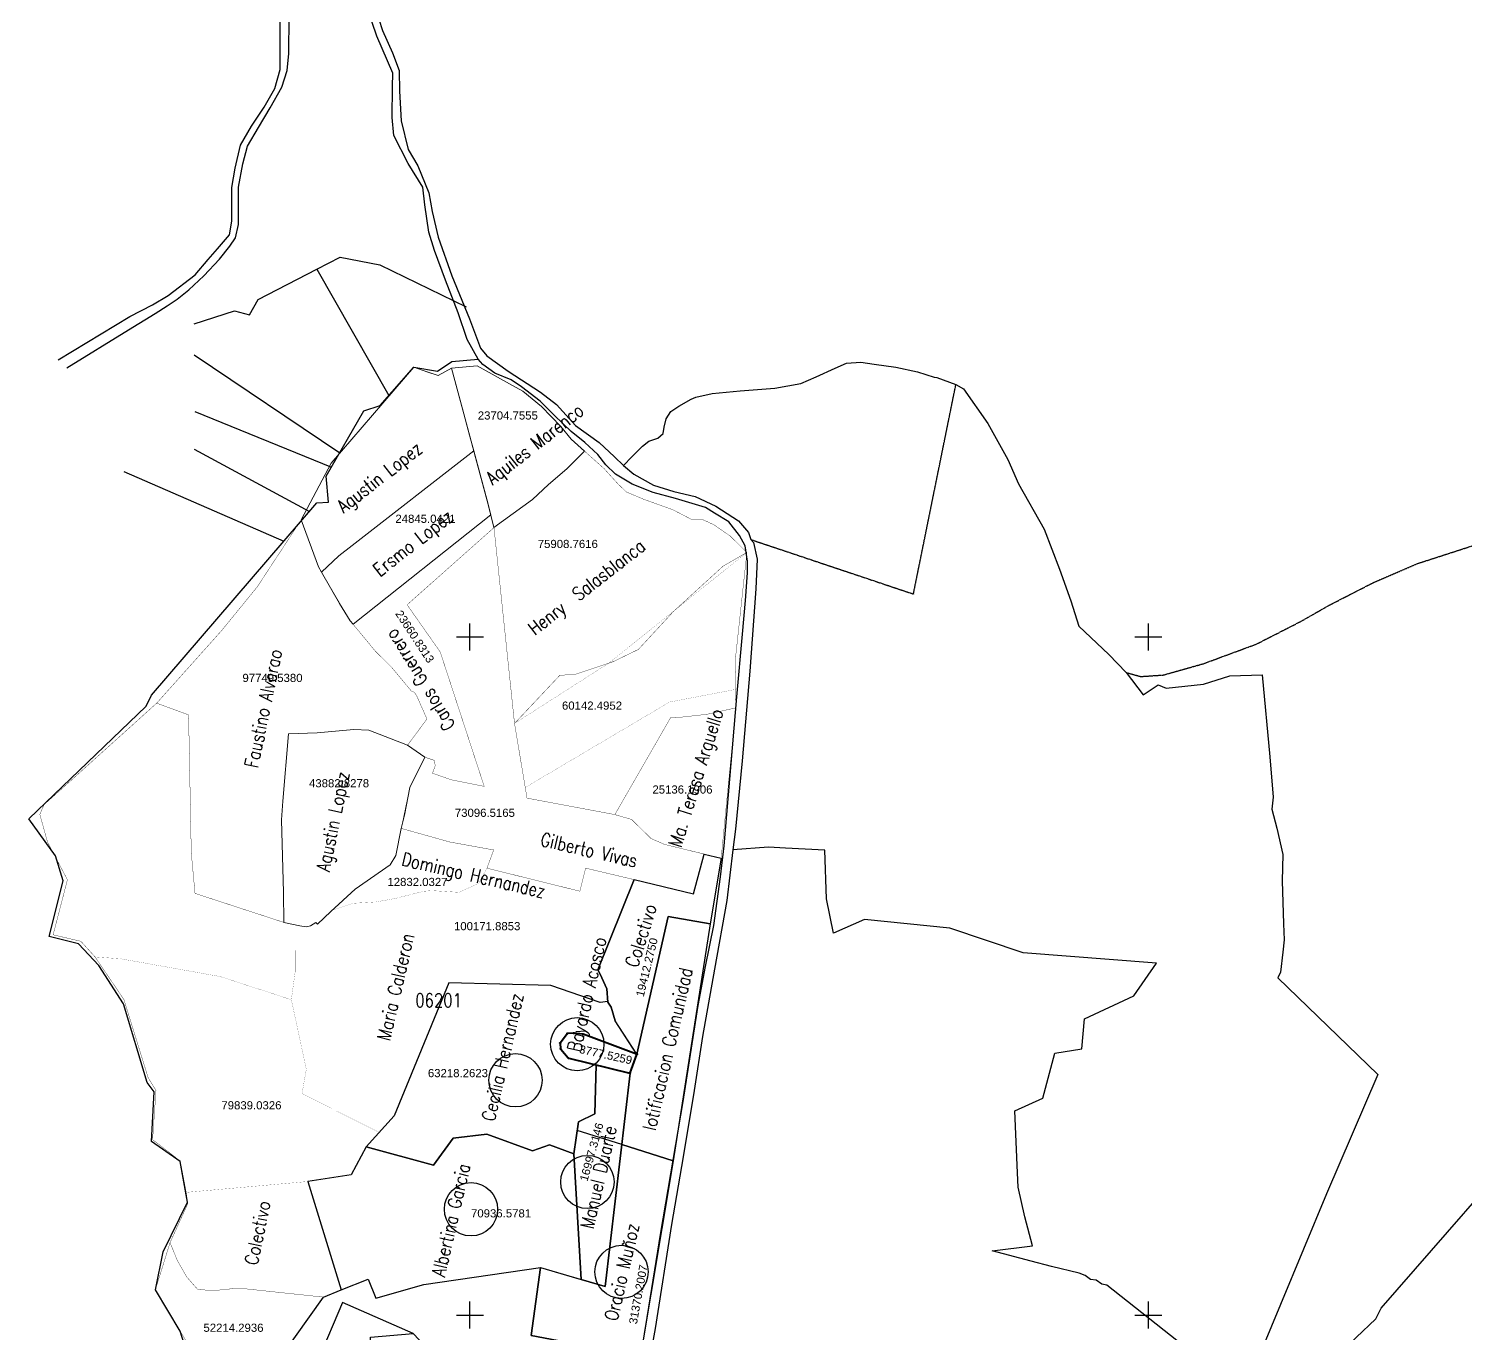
# Model space of a CAD drawing. Header units: metres. Extents: x 615331 to 657292, y 1301217 to 1321009.
# Drawn here: x 629083 to 631201, y 1315869 to 1317793 of the extents above; entities that cross this region are included whole.
import ezdxf
from ezdxf.enums import TextEntityAlignment as Align

# ---------------------------------------------------------------- set-up
doc = ezdxf.new("R2010")
doc.units = ezdxf.units.M
doc.header["$PDMODE"] = 32
doc.header["$PDSIZE"] = 0.5
doc.linetypes.add('HIDDEN', pattern=[0.375, 0.25, -0.125])
for name, color, linetype in [('2', 1, 'Continuous'), ('3', 7, 'Continuous'), ('42', 7, 'Continuous'), ('7', 7, 'Continuous'), ('9', 7, 'Continuous'), ('CAPA JAVIER', 2, 'Continuous'), ('CVL_CUADCON_LIN', 8, 'Continuous')]:
    doc.layers.add(name, color=color, linetype=linetype)
doc.layers.add('muebles', color=7, linetype='Continuous', lineweight=0, true_color=0x404040)
doc.styles.add('ROMANS', font='ROMANS', dxfattribs={"height": 0.2})
doc.styles.get("Standard").update_dxf_attribs({"font": 'arial.ttf'})

# ---------------------------------------------------------------- blocks, each defined once
blk = doc.blocks.new('COORD')
at = {"layer": '42', "color": 2, "linetype": 'Continuous'}
for p, q in [((-2, 0), (2, 0)), ((0, -2), (0, 2))]:
    blk.add_line(p, q, dxfattribs=at)
blk = doc.blocks.new('COORD$')
at = {"layer": '42', "color": 2, "linetype": 'Continuous'}
blk.add_blockref('COORD', (0, 0), dxfattribs=at)

msp = doc.modelspace()

# ---------------------------------------------------------------- linework, layer by layer
at = {"layer": '2', "color": 6, "linetype": 'Continuous'}
for p, q in [((629600.74223, 1317444.22408), (629727.93823, 1317382.41308)), ((629507.76523, 1317438.09408), (629614.12523, 1317251.81008)), ((629327.05123, 1317311.46408), (629541.50723, 1317166.83008)), ((629328.11323, 1317228.09208), (629529.36323, 1317145.68708)), ((629326.78823, 1317172.67408), (629497.08723, 1317080.64608)), ((629223.23723, 1317139.31308), (629459.24223, 1317036.67008))]:
    msp.add_line(p, q, dxfattribs=at)
at = {"layer": '2', "color": 1, "linetype": 'Continuous'}
for points in [[(629673.04523, 1317492.51808), (629666.73723, 1317532.68408), (629664.22423, 1317558.61308), (629642.41323, 1317593.96908), (629621.11623, 1317635.17308), (629618.85723, 1317661.35508), (629619.41323, 1317706.59708), (629619.94323, 1317726.93008), (629596.37323, 1317781.60708), (629582.44223, 1317821.78308)], [(629593.62323, 1317823.29408), (629604.51223, 1317789.98508), (629619.46723, 1317757.17708), (629629.09323, 1317730.73108), (629629.56923, 1317700.23008), (629632.06323, 1317656.50908), (629642.18123, 1317614.30408), (629656.63623, 1317590.13908), (629673.10623, 1317550.72208), (629677.90423, 1317523.01108), (629686.50223, 1317484.87508), (629706.76723, 1317428.16908), (629732.86723, 1317364.59308), (629749.08123, 1317321.36308), (629758.21523, 1317309.91308), (629789.69523, 1317287.50708), (629837.67923, 1317256.43708), (629861.03323, 1317238.36108), (629889.20123, 1317207.31708), (629923.72423, 1317182.11008), (629946.56723, 1317160.98508), (629960.01923, 1317148.25908)], [(629715.85523, 1317373.76508), (629697.61323, 1317421.57208), (629681.14623, 1317465.31108), (629673.04523, 1317492.51808)], [(629745.50823, 1317305.35408), (629729.27823, 1317334.35108), (629715.85823, 1317373.76608)], [(629316.38323, 1315841.04308), (629306.17923, 1315871.97008), (629269.76923, 1315932.72908), (629281.39423, 1315988.80508), (629316.90223, 1316062.04208), (629306.50023, 1316121.97508), (629264.30423, 1316151.69208), (629267.81423, 1316224.71608), (629257.72223, 1316238.64608), (629222.94623, 1316354.41608), (629186.56223, 1316411.17608), (629156.35123, 1316442.97308), (629113.28323, 1316453.68008), (629133.73423, 1316535.82408), (629122.48723, 1316572.74908), (629083.12123, 1316627.48208), (629256.00923, 1316793.64308), (629263.90423, 1316809.69708), (629508.01023, 1317093.33708), (629525.00423, 1317094.45108), (629521.75023, 1317132.43208), (629577.10423, 1317228.80708), (629601.05223, 1317236.96908), (629650.67223, 1317293.29908), (629685.71223, 1317287.53308), (629706.61823, 1317301.67408), (629745.50823, 1317305.35408)], [(630093.92223, 1317078.30008), (630080.63123, 1317086.59608), (630036.43923, 1317099.61508), (630003.42123, 1317108.55308), (629972.43923, 1317120.79308), (629947.81123, 1317135.82008), (629933.59823, 1317149.56408), (629922.18223, 1317164.82908), (629902.63923, 1317182.39108), (629882.58623, 1317198.43008), (629858.22123, 1317222.09808), (629837.15723, 1317243.47508), (629809.23323, 1317264.60708), (629794.25423, 1317274.79308), (629770.12923, 1317284.73608), (629752.61323, 1317297.46708), (629745.50823, 1317305.35408)], [(629960.01923, 1317148.25908), (629971.97323, 1317160.95308), (629987.74123, 1317176.69108), (629996.89523, 1317184.05108), (630010.61923, 1317188.86308), (630018.50223, 1317195.46108), (630019.78323, 1317205.11708), (630022.84423, 1317217.05908), (630029.71523, 1317227.98008), (630041.15623, 1317235.84508), (630059.71323, 1317245.98808), (630066.32223, 1317249.28408), (630090.71723, 1317254.33608), (630131.87923, 1317258.60508), (630182.69523, 1317262.35208), (630221.06323, 1317269.16608), (630243.93923, 1317279.05008), (630271.64523, 1317291.97708), (630288.67423, 1317299.32708), (630309.50823, 1317300.57108), (630329.06823, 1317297.75008), (630361.07523, 1317293.64308), (630393.07923, 1317286.73908), (630417.71423, 1317278.57508), (630421.52523, 1317278.31608), (630449.71423, 1317267.60408)], [(630449.71423, 1317267.60408), (630460.88623, 1317261.49008), (630496.90623, 1317210.35708), (630526.32123, 1317157.19708), (630541.78123, 1317121.59408), (630580.07223, 1317054.44408), (630602.62123, 1316995.70208), (630619.08623, 1316948.91308), (630630.98723, 1316911.28108), (630675.40323, 1316869.79508), (630700.78023, 1316843.07508)], [(629960.01923, 1317148.25908), (629975.24923, 1317135.53108), (630004.19423, 1317119.48208), (630033.90923, 1317110.04008), (630065.40523, 1317102.62808), (630096.13123, 1317088.61008), (630129.13523, 1317066.70908), (630144.10723, 1317049.40608), (630147.39923, 1317039.23508)], [(630107.93323, 1316587.56208), (630127.08223, 1316807.20308), (630135.05623, 1316899.71208), (630139.68223, 1316949.26908), (630142.77323, 1316989.93208), (630142.79223, 1317007.21508), (630139.25923, 1317030.09508), (630130.89123, 1317045.10208), (630114.90623, 1317065.20208), (630093.92223, 1317078.30008)], [(630147.39923, 1317039.23508), (630151.45923, 1317034.90908), (630157.02223, 1317010.24708), (630154.68923, 1316966.27908), (630145.92323, 1316845.30508), (630134.85823, 1316712.89608), (630125.09723, 1316612.00308), (630120.74623, 1316581.76208)], [(630700.78023, 1316843.07508), (630725.64123, 1316810.25508), (630748.01423, 1316824.96908), (630759.44223, 1316820.12508), (630814.83323, 1316826.15508), (630853.46323, 1316838.30608), (630900.97323, 1316839.51608), (630912.53123, 1316718.51608), (630917.55023, 1316659.03308), (630915.49923, 1316641.49808), (630922.58323, 1316613.53108), (630931.43423, 1316574.63108), (630930.63023, 1316535.74508), (630932.85023, 1316472.45308), (630933.58723, 1316448.81408), (630931.53523, 1316430.77008), (630928.20123, 1316401.29008), (630924.12823, 1316392.90808), (631071.58323, 1316250.38608), (630996.19523, 1316074.08608), (630928.44323, 1315910.99508), (630886.16323, 1315809.12508), (630871.90723, 1315781.69408)], [(629930.60923, 1315285.47608), (629935.25523, 1315354.86008), (629939.40623, 1315436.44508), (629941.27823, 1315524.38608), (629947.69723, 1315587.92008), (629956.91423, 1315654.75508), (629970.72823, 1315744.46008), (629994.51123, 1315891.84808), (630014.96923, 1316017.38308), (630047.69223, 1316210.25708), (630069.69123, 1316352.05708), (630080.42323, 1316409.48608), (630092.93623, 1316469.96208), (630102.92023, 1316541.62608), (630107.93323, 1316587.56208)], [(630120.74623, 1316581.76208), (630112.28323, 1316507.04608), (630094.13823, 1316405.65608), (630076.24923, 1316306.55208), (630063.71523, 1316226.50308), (630047.86023, 1316128.92208), (630030.73323, 1316029.05508), (630006.43523, 1315875.56708), (629985.73523, 1315760.96208), (629975.49223, 1315684.72308)], [(630871.90723, 1315781.69408), (630672.13023, 1315939.53408), (630665.01823, 1315941.32208), (630656.38623, 1315946.92508), (630648.25723, 1315947.95208), (630640.13323, 1315953.80808), (630631.50023, 1315957.37808), (630590.60823, 1315967.08808), (630560.63823, 1315975.00608), (630503.23623, 1315990.07508), (630562.69423, 1315997.62408), (630551.30723, 1316040.33908), (630541.69923, 1316084.06908), (630540.70523, 1316105.42008), (630536.73723, 1316196.67208), (630577.66023, 1316215.17508), (630595.51423, 1316281.74608), (630635.40823, 1316288.04908), (630639.52023, 1316332.52308), (630711.96023, 1316366.23608), (630745.54723, 1316414.48508), (630548.67023, 1316429.47708), (630440.73323, 1316465.96108), (630315.24423, 1316478.82908), (630269.49223, 1316458.55408), (630259.12923, 1316509.14708), (630256.66523, 1316581.33508), (630198.74323, 1316584.20508), (630173.33823, 1316585.50808), (630120.74623, 1316581.76208)]]:
    msp.add_lwpolyline(points, dxfattribs=at)
at = {"layer": '2', "color": 6, "linetype": 'Continuous'}
for points in [[(629507.76523, 1317438.09408), (629542.00423, 1317455.73808), (629600.74223, 1317444.22408)], [(629326.88523, 1317357.47108), (629386.27323, 1317376.71708), (629408.40123, 1317370.68408), (629421.27923, 1317393.09208), (629507.76523, 1317438.09408)]]:
    msp.add_lwpolyline(points, dxfattribs=at)
at = {"layer": '3', "color": 30, "linetype": 'HIDDEN'}
for points in [[(630147.39923, 1317039.23508), (630387.14323, 1316958.86708), (630449.71423, 1317267.60408)], [(630700.78023, 1316843.07508), (630722.36723, 1316837.20208), (630755.39723, 1316839.44708), (630814.61023, 1316856.14708), (630892.63723, 1316885.02308), (630957.71123, 1316918.23608), (631000.41823, 1316942.58208), (631066.76223, 1316976.55708), (631131.32223, 1317004.18008), (631215.69823, 1317031.52308), (631290.92623, 1317057.09908), (631364.63523, 1317088.01308), (631428.68423, 1317112.84108), (631496.09323, 1317139.95408)]]:
    msp.add_lwpolyline(points, dxfattribs=at)
at = {"layer": 'CAPA JAVIER'}
for points in [[(629126.34023, 1317304.24208), (629231.94598, 1317368.21574), (629265.61412, 1317385.11717), (629288.45783, 1317398.9224), (629328.22974, 1317429.69436), (629347.76904, 1317452.06957), (629361.58689, 1317467.67362), (629378.91784, 1317488.7941), (629382.56601, 1317508.71153), (629382.56601, 1317523.70556), (629382.56601, 1317558.3336), (629387.31555, 1317586.87392), (629395.2708, 1317620.63082), (629411.58216, 1317649.00224), (629430.15278, 1317676.77324), (629445.80142, 1317704.18469), (629453.89212, 1317732.52596), (629453.93221, 1317810.75091)], [(629139.08723, 1317292.58808), (629230.14569, 1317348.28485), (629269.25194, 1317372.66706), (629287.17294, 1317383.67716), (629301.80616, 1317393.92129), (629319.18014, 1317407.57973), (629341.42059, 1317428.24983), (629364.30495, 1317452.48935), (629379.40456, 1317471.76672), (629387.96003, 1317484.1436), (629392.55854, 1317503.71546), (629392.55854, 1317527.59051), (629392.55854, 1317558.60784), (629398.88173, 1317593.42038), (629405.58468, 1317619.40315), (629421.62846, 1317647.02456), (629438.75234, 1317675.8365), (629456.02762, 1317706.4755), (629464.06685, 1317730.84768), (629466.61734, 1317755.90488), (629466.77146, 1317809.84213)]]:
    msp.add_lwpolyline(points, dxfattribs=at)
at = {"layer": 'CVL_CUADCON_LIN', "color": 43, "ltscale": 0.5, "const_width": 0.5, "flags": 128}
msp.add_lwpolyline([(629322.36816, 1315845.22324), (629269.76923, 1315932.72908), (629291.43651, 1316002.43137), (629317.70407, 1316060.02486), (629315.30893, 1316076.47417), (629306.68741, 1316122.61253), (629265.70999, 1316154.21195), (629270.70816, 1316226.68964), (629259.24043, 1316245.36713), (629223.42232, 1316360.84807), (629180.89433, 1316423.669), (629160.04579, 1316446.73834), (629119.08367, 1316456.27932), (629140.15311, 1316537.44292), (629110.81607, 1316593.14824), (629099.45857, 1316633.94811), (629105.78022, 1316648.18679), (629271.70843, 1316797.88919), (629367.51642, 1316905.02696), (629419.94067, 1316969.40521), (629484.58805, 1317068.02478), (629528.84301, 1317151.60954), (629650.67223, 1317293.29908), (629686.74293, 1317281.34838), (629706.08942, 1317291.80175), (629743.89622, 1317295.20915), (629811.63282, 1317258.02885), (629839.02862, 1317235.49905), (629867.25812, 1317205.95865), (629882.89872, 1317187.07475), (629902.13132, 1317169.75765), (629931.17502, 1317143.78955), (629951.57532, 1317121.27795), (629964.04962, 1317109.37805), (629988.93392, 1317098.77255), (630032.30712, 1317083.27115), (630060.18082, 1317068.79195), (630077.87332, 1317068.00405), (630092.77702, 1317061.11235), (630116.93412, 1317044.47855), (630141.66222, 1317020.23485), (630124.43942, 1316860.30835), (630125.26622, 1316790.98323), (630103.7982, 1316569.51208), (630032.88401, 1316122.9753), (629983.5744, 1315826.48541)], dxfattribs=at)
for points in [[(629902.13132, 1317169.75765), (629931.17502, 1317143.78955), (629951.57532, 1317121.27795), (629964.04962, 1317109.37805), (629988.93392, 1317098.77255), (630032.30712, 1317083.27115), (630060.18082, 1317068.79195), (630077.87332, 1317068.00405), (630092.77702, 1317061.11235), (630116.93412, 1317044.47855), (630141.66222, 1317020.23485), (630106.45872, 1316999.86915), (630033.32622, 1316933.00325), (629981.75612, 1316877.13865), (629944.60812, 1316859.11395), (629887.85802, 1316840.07055), (629866.07822, 1316839.13235), (629799.16739, 1316767.97904), (629768.89482, 1317056.77285), (629825.84482, 1317098.29695), (629849.13392, 1317120.24285), (629876.50172, 1317143.63095)], [(629484.58805, 1317068.02478), (629510.21156, 1316999.12522), (629514.69118, 1316991.245), (629557.03874, 1316919.24611), (629593.97178, 1316874.68099), (629618.22525, 1316850.54018), (629647.9248, 1316814.85153), (629650.74837, 1316814.33758), (629654.39436, 1316809.9822), (629670.152, 1316774.48312), (629641.43013, 1316735.9148), (629584.28382, 1316757.9848), (629562.50303, 1316759.11354), (629506.92844, 1316754.25461), (629465.95179, 1316752.83559), (629455.81649, 1316625.93041), (629459.35409, 1316474.50607), (629328.24942, 1316517.36319), (629322.70993, 1316577.07676), (629318.75135, 1316780.62737), (629271.70843, 1316797.88919), (629367.51642, 1316905.02696), (629419.94067, 1316969.40521)], [(629764.22837, 1317075.72356), (629768.89482, 1317056.77285), (629746.21084, 1317036.61093), (629714.75613, 1317008.65342), (629704.02216, 1316999.11288), (629664.80355, 1316964.25468), (629640.85542, 1316942.96915), (629689.66442, 1316873.39195), (629714.74978, 1316796.70567), (629754.49213, 1316675.21278), (629705.58703, 1316684.99981), (629678.26681, 1316694.57612), (629682.29299, 1316705.66797), (629680.9233, 1316713.52952), (629667.13026, 1316718.13832), (629641.46163, 1316735.89301), (629670.152, 1316774.48312), (629654.39436, 1316809.9822), (629650.74837, 1316814.33758), (629647.9248, 1316814.85153), (629618.22525, 1316850.54018), (629593.97178, 1316874.68099), (629561.13338, 1316914.30532)], [(629768.89482, 1317056.77285), (629799.17112, 1316767.94345), (629817.59598, 1316657.86826), (629947.03463, 1316633.54596), (629971.63397, 1316626.42245), (630000.50565, 1316598.24911), (630019.75882, 1316589.76413), (630078.51243, 1316575.33279), (630063.18969, 1316516.85698), (629903.99885, 1316554.61323), (629895.50491, 1316520.54614), (629758.53739, 1316554.56916), (629768.45192, 1316581.3957), (629703.45987, 1316593.22633), (629632.07425, 1316613.24713), (629644.61801, 1316673.41755), (629667.07383, 1316718.18034), (629680.9233, 1316713.52952), (629682.29299, 1316705.66797), (629678.26681, 1316694.57612), (629705.58703, 1316684.99981), (629754.49213, 1316675.21278), (629689.66442, 1316873.39195), (629640.85542, 1316942.96915), (629664.80355, 1316964.25468), (629704.02216, 1316999.11288), (629714.75613, 1317008.65342), (629746.21084, 1317036.61093), (629768.89482, 1317056.77285), (629799.14555, 1316767.95286)], [(630125.26622, 1316790.98325), (630083.22223, 1316781.54676), (630046.63172, 1316777.44245), (630029.34602, 1316776.73815), (629947.03463, 1316633.54596), (629971.63397, 1316626.42245), (630000.50565, 1316598.24911), (630019.75882, 1316589.76413), (630078.51243, 1316575.33279), (630103.7982, 1316569.51208)]]:
    msp.add_lwpolyline(points, close=True, dxfattribs=at)
at = {"layer": 'CVL_CUADCON_LIN', "color": 4, "ltscale": 0.5, "const_width": 0.2, "flags": 128}
for points in [[(630141.66222, 1317020.23485), (630116.93412, 1317044.47855), (630092.77702, 1317061.11235), (630077.87332, 1317068.00405), (630060.18082, 1317068.79195), (630032.30712, 1317083.27115), (629988.93392, 1317098.77255), (629964.04962, 1317109.37805), (629951.57532, 1317121.27795), (629931.17502, 1317143.78955), (629902.13132, 1317169.75765), (629881.69912, 1317148.77125), (629876.50172, 1317143.63095), (629849.13392, 1317120.24285), (629825.84482, 1317098.29695), (629768.89482, 1317056.77285), (629799.16739, 1316767.97904), (629938.09193, 1316856.92734)], [(630141.66222, 1317020.23485), (630124.43939, 1316860.31095), (630124.94245, 1316818.13035), (630027.5744, 1316799.48541), (629814.98104, 1316673.5806), (629799.26075, 1316768.03882), (629938.09193, 1316856.92734)], [(630124.94245, 1316818.13035), (630125.26622, 1316790.98323), (630103.7982, 1316569.51208), (630019.75882, 1316589.76413), (630000.50565, 1316598.24911), (629971.63397, 1316626.42245), (629947.03463, 1316633.54596), (629817.59598, 1316657.86826), (629814.98104, 1316673.5806), (630027.5744, 1316799.48541)], [(629476.13978, 1316470.77449), (629459.35409, 1316474.50607), (629328.24942, 1316517.36319), (629322.70993, 1316577.07676), (629318.75135, 1316780.62737), (629271.70843, 1316797.88919), (629105.78022, 1316648.18679), (629099.45857, 1316633.94811), (629110.81607, 1316593.14824), (629140.15311, 1316537.44292), (629119.08367, 1316456.27932), (629160.04579, 1316446.73834), (629180.89433, 1316423.669), (629218.71699, 1316420.9542), (629365.19338, 1316394.76036), (629470.21791, 1316360.62348), (629475.77199, 1316401.31621)], [(629703.45987, 1316593.22633), (629768.45192, 1316581.3957), (629758.53739, 1316554.56916), (629746.2301, 1316532.10277), (629717.27742, 1316518.95056), (629677.35499, 1316521.44084), (629664.69291, 1316520.4597), (629624.98646, 1316510.24214), (629595.48226, 1316504.81071), (629560.84447, 1316502.73422), (629530.68289, 1316492.68287), (629564.36757, 1316523.56722), (629615.66649, 1316559.28728), (629624.13904, 1316573.09516), (629632.07425, 1316613.24713)], [(629903.99885, 1316554.61323), (629975.58409, 1316537.63493), (629921.9988, 1316404.88504), (629935.02606, 1316376.6616), (629936.20621, 1316357.66672), (629925.5744, 1316356.48541), (629852.5744, 1316381.48541), (629702.5744, 1316385.48541), (629621.5744, 1316189.48541), (629599.67461, 1316164.91491), (629485.99751, 1316222.11535), (629492.30977, 1316257.91312), (629470.21791, 1316360.62348), (629475.77199, 1316401.31621), (629476.13978, 1316470.77449), (629481.77084, 1316469.52266), (629492.25129, 1316468.12794), (629498.34425, 1316469.56453), (629506.4305, 1316474.31814), (629508.79604, 1316471.90396), (629530.68289, 1316492.68287), (629560.84447, 1316502.73422), (629595.48226, 1316504.81071), (629624.98646, 1316510.24214), (629664.69291, 1316520.4597), (629677.35499, 1316521.44084), (629717.27742, 1316518.95056), (629746.2301, 1316532.10277), (629758.53739, 1316554.56916), (629895.50491, 1316520.54614)], [(629558.5744, 1316102.48541), (629494.5744, 1316092.48541), (629315.30893, 1316076.47417), (629306.68741, 1316122.61253), (629265.70999, 1316154.21195), (629270.70816, 1316226.68964), (629259.24043, 1316245.36713), (629223.42232, 1316360.84807), (629180.89433, 1316423.669), (629218.71699, 1316420.9542), (629365.19338, 1316394.76036), (629470.21791, 1316360.62348), (629492.30977, 1316257.91312), (629485.99751, 1316222.11535), (629599.67461, 1316164.91491), (629580.5744, 1316143.48541)], [(629543.5744, 1315932.48541), (629517.36119, 1315922.00012), (629392.4736, 1315935.31759), (629355.36399, 1315931.55351), (629332.17882, 1315933.28807), (629316.07739, 1315951.6212), (629302.17976, 1315975.92867), (629291.43651, 1316002.43137), (629317.70407, 1316060.02486), (629315.30893, 1316076.47417), (629494.5744, 1316092.48541)]]:
    msp.add_lwpolyline(points, close=True, dxfattribs=at)
at = {"layer": 'CVL_CUADCON_LIN', "color": 6, "ltscale": 0.5, "const_width": 0.5, "flags": 128}
for points in [[(629768.89482, 1317056.77285), (629640.85542, 1316942.96915)], [(629768.89482, 1317056.77285), (629799.14555, 1316767.95286)]]:
    msp.add_lwpolyline(points, dxfattribs=at)
at = {"layer": 'CVL_CUADCON_LIN', "color": 11, "ltscale": 0.5, "const_width": 0.5, "flags": 128}
msp.add_lwpolyline([(630141.66222, 1317020.23485), (630124.43942, 1316860.30835), (630125.26622, 1316790.98325), (630083.22223, 1316781.54676), (630046.63172, 1316777.44245), (630029.34602, 1316776.73815), (629947.03463, 1316633.54596), (629817.59598, 1316657.86826), (629799.17112, 1316767.94345), (629866.07822, 1316839.13235), (629887.85802, 1316840.07055), (629944.60812, 1316859.11395), (629981.75612, 1316877.13865), (630033.32622, 1316933.00325), (630106.45872, 1316999.86915)], close=True, dxfattribs=at)
at = {"layer": 'CVL_CUADCON_LIN', "color": 120, "ltscale": 0.5, "flags": 128}
for points in [[(630103.7982, 1316569.51208), (630087.51243, 1316472.33279), (630025.51243, 1316483.33279), (629979.51243, 1316280.33279), (629973.51243, 1316289.33279), (629947.39844, 1316329.35751), (629941.55482, 1316349.73623), (629936.74611, 1316356.86619), (629935.02606, 1316376.6616), (629925.42585, 1316398.43948), (629921.9988, 1316404.88504), (629975.58409, 1316537.63493), (630063.18969, 1316516.85698), (630078.51243, 1316575.33279)], [(630087.51243, 1316472.33279), (630032.88401, 1316122.9753), (629957.15901, 1316147.02912), (629969.51055, 1316252.30586), (629919.5744, 1316264.48541), (629878.5744, 1316274.48541), (629867.2107, 1316288.05582), (629866.4622, 1316296.69345), (629877.14426, 1316310.76905), (629886.69189, 1316311.25529), (629899.72224, 1316309.90623), (629979.51243, 1316280.33279), (630025.51243, 1316483.33279)], [(629936.67206, 1316357.71848), (629925.5744, 1316356.48541), (629852.5744, 1316381.48541), (629702.5744, 1316385.48541), (629621.5744, 1316189.48541), (629580.5744, 1316143.48541), (629679.5744, 1316116.48541), (629708.5744, 1316156.48541), (629758.5744, 1316162.48541), (629825.5744, 1316137.48541), (629850.5744, 1316146.48541), (629886.5744, 1316133.48541), (629893.5744, 1316180.48541), (629917.5744, 1316192.48541), (629919.5744, 1316264.48541), (629878.5744, 1316274.48541), (629867.2107, 1316288.05582), (629866.4622, 1316296.69345), (629877.14426, 1316310.76905), (629886.69189, 1316311.25529), (629899.72224, 1316309.90623), (629979.51243, 1316280.33279), (629947.39844, 1316329.35751), (629941.55482, 1316349.73623), (629936.74611, 1316356.86619)], [(629969.51055, 1316252.30586), (629919.5744, 1316264.48541), (629917.5744, 1316192.48541), (629893.5744, 1316180.48541), (629886.5744, 1316133.48541), (629897.49564, 1315947.82441), (629932.5744, 1315937.48541), (629969.51055, 1316252.30586)], [(629897.49564, 1315947.82441), (629886.5744, 1316133.48541), (629886.5744, 1316133.48541), (629850.5744, 1316146.48541), (629825.5744, 1316137.48541), (629758.5744, 1316162.48541), (629708.5744, 1316156.48541), (629679.5744, 1316116.48541), (629580.5744, 1316143.48541), (629558.5744, 1316102.48541), (629494.5744, 1316092.48541), (629543.5744, 1315932.48541), (629583.5744, 1315948.48541), (629594.5744, 1315920.48541), (629665.5744, 1315940.48541), (629837.5744, 1315965.48541), (629897.49564, 1315947.82441)], [(629957.15901, 1316147.02912), (630032.88401, 1316122.9753), (629983.5744, 1315826.48541), (629904.5744, 1315841.48541), (629901.5744, 1315850.48541), (629823.5744, 1315865.48541), (629837.5744, 1315965.48541), (629932.5744, 1315937.48541)], [(629983.5744, 1315826.48541), (629947.68995, 1315620.48541), (629863.5744, 1315620.48541), (629775.5744, 1315638.48541), (629726.5744, 1315661.48541), (629741.5744, 1315771.48541), (629649.5744, 1315868.48541), (629545.73902, 1315914.21108), (629509.5744, 1315829.48541), (629437.5744, 1315809.48541), (629517.36119, 1315922.00012), (629543.5744, 1315932.48541), (629583.5744, 1315948.48541), (629594.5744, 1315920.48541), (629665.5744, 1315940.48541), (629837.5744, 1315965.48541), (629823.5744, 1315865.48541), (629901.5744, 1315850.48541), (629904.5744, 1315841.48541), (629983.5744, 1315826.48541)], [(629545.73902, 1315914.21108), (629509.5744, 1315829.48541), (629437.5744, 1315809.48541), (629452.5744, 1315616.48541), (629599.5744, 1315620.48541), (629586.90918, 1315862.93404), (629649.5744, 1315868.48541)]]:
    msp.add_lwpolyline(points, close=True, dxfattribs=at)
at = {"layer": 'CVL_CUADCON_LIN', "color": 40, "ltscale": 0.5, "flags": 128}
for points in [[(629975.58409, 1316537.63493), (629921.9988, 1316404.88504)], [(629921.9988, 1316404.88504), (629925.42585, 1316398.43948)], [(629925.42585, 1316398.43948), (629935.02606, 1316376.6616)], [(629935.02606, 1316376.6616), (629936.74611, 1316356.86619)], [(629936.74611, 1316356.86619), (629941.55482, 1316349.73623)], [(629941.55482, 1316349.73623), (629947.39844, 1316329.35751)]]:
    msp.add_lwpolyline(points, dxfattribs=at)
at = {"layer": 'CVL_CUADCON_LIN', "color": 120, "ltscale": 0.5, "flags": 128}
for points in [[(629936.67206, 1316357.71848), (629925.5744, 1316356.48541), (629852.5744, 1316381.48541), (629702.5744, 1316385.48541), (629621.5744, 1316189.48541), (629580.5744, 1316143.48541), (629679.5744, 1316116.48541), (629704.5744, 1316150.48541), (629708.5744, 1316156.48541), (629758.5744, 1316162.48541), (629825.5744, 1316137.48541), (629850.5744, 1316146.48541), (629886.5744, 1316133.48541), (629893.5744, 1316180.48541), (629917.5744, 1316192.48541), (629919.5744, 1316264.48541), (629878.5744, 1316274.48541), (629867.2107, 1316288.05582), (629866.4622, 1316296.69345), (629877.14426, 1316310.76905), (629886.69189, 1316311.25529), (629899.72224, 1316309.90623), (629979.51243, 1316280.33279)], [(629886.5744, 1316133.48541), (629850.5744, 1316146.48541)]]:
    msp.add_lwpolyline(points, dxfattribs=at)
at = {"layer": 'CVL_CUADCON_LIN', "color": 5, "ltscale": 0.5, "flags": 128}
msp.add_lwpolyline([(630894.61351, 1315724.92583), (631068.61101, 1315889.92313), (631076.61161, 1315905.92443), (631322.61461, 1316187.92293), (631339.61521, 1316188.92283), (631336.61511, 1316226.92463), (631392.61431, 1316322.92563), (631416.61601, 1316330.92623), (631466.61351, 1316386.92403), (631501.61291, 1316380.92383), (631522.61391, 1316394.92443), (631556.61181, 1316397.92413), (631575.57201, 1316390.93883), (631647.57161, 1316346.93833), (631666.57371, 1316331.93683), (631710.57581, 1316286.93403), (631742.57921, 1316257.93123), (631791.57721, 1316209.93353), (631890.57861, 1316172.93213), (631923.58321, 1316163.93093), (631961.58271, 1316109.93093), (631943.58261, 1315944.92983), (631924.58551, 1315660.93453)], dxfattribs=at)
at = {"layer": 'CVL_CUADCON_LIN', "color": 6, "ltscale": 0.5, "const_width": 0.5, "flags": 128}
for points in [[(629969.51055, 1316252.30586), (629979.51243, 1316280.33279), (629899.72224, 1316309.90623), (629886.69189, 1316311.25529), (629877.14426, 1316310.76905), (629866.4622, 1316296.69345), (629867.2107, 1316288.05582), (629878.5744, 1316274.48541)], [(629517.36119, 1315922.00012), (629392.4736, 1315935.31759), (629355.36399, 1315931.55351), (629332.17882, 1315933.28807), (629316.07739, 1315951.6212), (629302.17976, 1315975.92867), (629291.43651, 1316002.43137), (629269.76923, 1315932.72908), (629322.36816, 1315845.22324), (629378.50667, 1315788.27858), (629394.45357, 1315732.78949), (629299.11024, 1315380.58101), (629262.75923, 1315337.67008), (629392.5744, 1315470.48541), (629412.5744, 1315545.48541), (629461.5744, 1315504.48541), (629455.5744, 1315601.48541), (629452.5744, 1315616.48541), (629437.5744, 1315809.48541), (629517.36119, 1315922.00012)]]:
    msp.add_lwpolyline(points, close=True, dxfattribs=at)
at = {"layer": 'CVL_CUADCON_LIN', "color": 4, "lineweight": 40, "ltscale": 0.5, "flags": 128}
for points in [[(629876.84204, 1316310.37072), (629866.76447, 1316297.0917)], [(629876.84204, 1316310.37072), (629866.76447, 1316297.0917)], [(629886.19255, 1316311.22987), (629877.64366, 1316310.79444)], [(629886.19255, 1316311.22987), (629877.64366, 1316310.79444)], [(629899.22486, 1316309.9577), (629887.18925, 1316311.20381)], [(629899.22486, 1316309.9577), (629887.18925, 1316311.20381)], [(629979.04357, 1316280.50658), (629900.19104, 1316309.73244)], [(629979.04357, 1316280.50658), (629900.19104, 1316309.73244)], [(629866.50537, 1316296.19527), (629867.16754, 1316288.55394)], [(629866.50537, 1316296.19527), (629867.16754, 1316288.55394)], [(629867.53171, 1316287.67246), (629878.25339, 1316274.86875)], [(629867.53171, 1316287.67246), (629878.25339, 1316274.86875)], [(629969.67856, 1316252.77682), (629979.34435, 1316279.8619)], [(629969.67856, 1316252.77682), (629979.34435, 1316279.8619)], [(629879.06016, 1316274.36693), (629969.02474, 1316252.42439)], [(629879.06016, 1316274.36693), (629969.02474, 1316252.42439)]]:
    msp.add_lwpolyline(points, dxfattribs=at)
at = {"layer": 'CVL_CUADCON_LIN', "color": 2, "ltscale": 0.5, "flags": 128}
msp.add_lwpolyline([(629932.5744, 1315937.48541), (629897.49564, 1315947.82441), (629886.5744, 1316133.48541), (629893.5744, 1316180.48541), (629917.5744, 1316192.48541), (629919.5744, 1316264.48541), (629969.51055, 1316252.30586)], close=True, dxfattribs=at)
at = {"layer": 'CVL_CUADCON_LIN', "color": 40, "ltscale": 0.5, "const_width": 0.2, "flags": 128}
for points in [[(629919.5744, 1316264.48541), (629969.51055, 1316252.30586)], [(629558.5744, 1316102.48541), (629580.5744, 1316143.48541)]]:
    msp.add_lwpolyline(points, dxfattribs=at)
at = {"layer": 'CVL_CUADCON_LIN', "color": 2, "ltscale": 0.5, "flags": 128}
msp.add_lwpolyline([(630032.88401, 1316122.9753), (629957.15901, 1316147.02912), (629891.68889, 1316167.82551)], dxfattribs=at)
at = {"layer": 'CVL_CUADCON_LIN', "color": 2, "ltscale": 0.5}
for centre in [(629891.66222, 1316294.91025), (629800.57592, 1316241.76645), (629906.60508, 1316091.76523), (629735.05903, 1316051.54003), (629956.89023, 1315959.2007)]:
    msp.add_circle(centre, 39.25024, dxfattribs=at)
at = {"layer": 'CVL_CUADCON_LIN', "color": 4, "lineweight": 40, "ltscale": 0.5}
for centre in [(629866.4622, 1316296.69341), (629866.4622, 1316296.69341), (629877.1443, 1316310.76901), (629877.1443, 1316310.76901), (629886.6919, 1316311.25531), (629886.6919, 1316311.25531), (629899.7222, 1316309.90621), (629899.7222, 1316309.90621), (629867.2107, 1316288.05581), (629867.2107, 1316288.05581), (629979.5124, 1316280.33281), (629979.5124, 1316280.33281), (629878.5744, 1316274.48541), (629878.5744, 1316274.48541), (629969.5105, 1316252.30591), (629969.5105, 1316252.30591)]:
    msp.add_circle(centre, 0.5, dxfattribs=at)
at = {"layer": 'CVL_CUADCON_LIN', "color": 4, "ltscale": 0.5}
for p in [(629866.4622, 1316296.69341), (629866.4622, 1316296.69341), (629877.1443, 1316310.76901), (629877.1443, 1316310.76901), (629886.6919, 1316311.25531), (629886.6919, 1316311.25531), (629899.7222, 1316309.90621), (629899.7222, 1316309.90621), (629867.2107, 1316288.05581), (629867.2107, 1316288.05581), (629979.5124, 1316280.33281), (629979.5124, 1316280.33281), (629878.5744, 1316274.48541), (629878.5744, 1316274.48541), (629969.5105, 1316252.30591), (629969.5105, 1316252.30591)]:
    msp.add_point(p, dxfattribs=at)
at = {"layer": 'muebles', "color": 43, "linetype": 'Continuous', "lineweight": 0}
msp.add_lwpolyline([(629650.67223, 1317293.29908), (629671.50882, 1317286.23952), (629686.74293, 1317281.34838), (629706.08942, 1317291.80175), (629722.33658, 1317231.86478), (629732.98983, 1317193.31987), (629739.208, 1317169.86789), (629559.72951, 1317030.25938), (629540.44697, 1317015.06736), (629514.69118, 1316991.245), (629510.21156, 1316999.12522), (629484.58805, 1317068.02478), (629528.84301, 1317151.60954)], close=True, dxfattribs=at)
at = {"layer": 'muebles', "color": 4, "linetype": 'Continuous', "lineweight": 0}
msp.add_lwpolyline([(629706.08942, 1317291.80175), (629743.89622, 1317295.20915), (629796.40182, 1317266.48305), (629811.63282, 1317258.02885), (629839.02862, 1317235.49905), (629867.25812, 1317205.95865), (629882.89872, 1317187.07475), (629902.13132, 1317169.75765), (629881.69912, 1317148.77125), (629876.50172, 1317143.63095), (629849.13392, 1317120.24285), (629825.84482, 1317098.29695), (629768.89482, 1317056.77285), (629760.95432, 1317089.01965), (629739.87702, 1317167.49855), (629733.43022, 1317191.64265), (629722.79942, 1317230.19375)], close=True, dxfattribs=at)
at = {"layer": 'muebles', "color": 3, "linetype": 'Continuous', "lineweight": 0}
for points in [[(629739.23812, 1317169.89132), (629760.31774, 1317091.38987), (629764.22837, 1317075.72356), (629561.13338, 1316914.30532), (629557.03874, 1316919.24611), (629541.11359, 1316944.76464), (629514.69118, 1316991.245), (629540.44697, 1317015.06736), (629559.96657, 1317030.44616)], [(629632.07425, 1316613.24713), (629624.13904, 1316573.09516), (629615.66649, 1316559.28728), (629564.36757, 1316523.56722), (629528.57493, 1316490.75015), (629508.79604, 1316471.90396), (629506.4305, 1316474.31814), (629498.34425, 1316469.56453), (629492.25129, 1316468.12794), (629482.53814, 1316469.35209), (629459.35409, 1316474.50607), (629458.8377, 1316518.88303), (629455.81649, 1316625.93041), (629457.824, 1316653.26676), (629465.95179, 1316752.83559), (629508.48632, 1316754.30856), (629562.50303, 1316759.11354), (629584.28382, 1316757.9848), (629641.43013, 1316735.9148), (629667.14071, 1316718.13409), (629644.61726, 1316673.41606), (629636.87219, 1316632.87931)]]:
    msp.add_lwpolyline(points, close=True, dxfattribs=at)

# ---------------------------------------------------------------- block references
at = {"layer": '42', "color": 2, "linetype": 'Continuous', "xscale": 9.999925494081953, "yscale": 9.999925494081953, "rotation": 359.9999466387495}
for p in [(629733.51023, 1316895.47808), (630733.50223, 1316895.47708), (629733.51023, 1315895.48508), (630733.50223, 1315895.48408)]:
    msp.add_blockref('COORD$', p, dxfattribs=at)

# ---------------------------------------------------------------- texts
at = {"layer": '7', "color": 43, "linetype": 'Continuous', "style": 'ROMANS', "width": 0.8}
for s, rotation, p in [('Aquiles Marenco', 37.96365262, (629830.56177, 1317177.74722)), ('Agustin Lopez', 37.96365262, (629601.6459, 1317129.04256)), ('Ersmo Lopez', 37.96365262, (629651.50871, 1317031.63323)), ('Henry  Salasblanca', 37.96365262, (629907.41149, 1316966.51855)), ('Carlos Guerrero', 121.62026782, (629659.78031, 1316831.92698)), ('Faustino Alvarao ', 78.2290567, (629429.68413, 1316795.53799)), ('Ma. Teresa Arguello', 72.66732046, (630069.59205, 1316686.74797)), ('Agustin Lopez', 78.2290567, (629534.32647, 1316622.88278)), ('Gilberto Vivas', 346.97399923, (629909.11708, 1316581.85251)), ('Domingo Hernandez', 346.97399923, (629738.01577, 1316541.61383)), ('Maria Calderon', 77.00375462, (629623.32529, 1316379.79023)), ('Colectivo', 78.2290567, (629419.72597, 1316016.94125))]:
    msp.add_text(s, height=20, rotation=rotation, dxfattribs=at).set_placement(p, align=Align.MIDDLE)
at = {"layer": '7', "color": 50, "linetype": 'Continuous', "style": 'ROMANS', "width": 0.8}
for s, rotation, p in [('Colectivo', 72.66732046, (629984.88796, 1316455.36185)), ('Bayardo Acosco', 77.00375462, (629909.13805, 1316367.90828)), ('lotificacion Comunidad  ', 77.00375462, (630026.81924, 1316298.97889)), ('Manuel Duarte', 77.00375462, (629922.8652, 1316098.87437)), ('Albertina Garcia', 77.00375462, (629705.01607, 1316035.96413)), ('Oracio Muñoz', 77.00375462, (629956.89023, 1315959.2007))]:
    msp.add_text(s, height=20, rotation=rotation, dxfattribs=at).set_placement(p, align=Align.MIDDLE)
at = {"layer": '7', "color": 7, "linetype": 'Continuous', "style": 'ROMANS', "width": 0.8}
msp.add_text('06201', height=20, dxfattribs=at).set_placement((629687.27823, 1316359.61008), align=Align.MIDDLE)
at = {"layer": '9', "color": 50, "linetype": 'Continuous', "style": 'ROMANS', "width": 0.8}
msp.add_text('Cecilia Hernandez', height=20, rotation=77.00375462, dxfattribs=at).set_placement((629781.18058, 1316275.88979), align=Align.MIDDLE)
at = {"layer": 'CVL_CUADCON_LIN', "color": 4, "ltscale": 0.5}
for s, p in [('6', (629865.5015, 1316296.97111)), ('6', (629865.5015, 1316296.97111)), ('7', (629866.2865, 1316287.67401)), ('7', (629866.2865, 1316287.67401))]:
    msp.add_text(s, height=1, rotation=270, dxfattribs=at).set_placement(p, align=Align.MIDDLE_RIGHT)
msp.add_text('5', height=1, rotation=270, dxfattribs=at).set_placement((629876.677, 1316311.65311), align=Align.BOTTOM_RIGHT)
msp.add_text('5', height=1, rotation=270, dxfattribs=at).set_placement((629876.677, 1316311.65311), align=Align.BOTTOM_RIGHT)
for s, p in [('4', (629886.718, 1316312.25501)), ('4', (629886.718, 1316312.25501)), ('3', (629899.9493, 1316310.88011)), ('3', (629899.9493, 1316310.88011))]:
    msp.add_text(s, height=1, rotation=270, dxfattribs=at).set_placement(p, align=Align.BOTTOM_CENTER)
msp.add_text('2', height=1, rotation=270, dxfattribs=at).set_placement((629980.4186, 1316280.75561), align=Align.MIDDLE_LEFT)
msp.add_text('2', height=1, rotation=270, dxfattribs=at).set_placement((629980.4186, 1316280.75561), align=Align.MIDDLE_LEFT)
msp.add_text('8', height=1, rotation=270, dxfattribs=at).set_placement((629878.0462, 1316273.63631), align=Align.TOP_RIGHT)
msp.add_text('8', height=1, rotation=270, dxfattribs=at).set_placement((629878.0462, 1316273.63631), align=Align.TOP_RIGHT)
msp.add_text('1', height=1, rotation=270, dxfattribs=at).set_placement((629969.985, 1316251.42561), align=Align.TOP_LEFT)
msp.add_text('1', height=1, rotation=270, dxfattribs=at).set_placement((629969.985, 1316251.42561), align=Align.TOP_LEFT)
at = {"layer": 'CVL_CUADCON_LIN', "color": 6, "char_height": 12, "attachment_point": 1}
for s, insert, width in [('23704.7555', (629745.00183, 1317228.16825), 111.3), ('24845.0421', (629623.57989, 1317075.83296), 107.1), ('75908.7616', (629833.41926, 1317038.71721), 107.1), ('97749.5380', (629398.16523, 1316841.16688), 111.3), ('60142.4952', (629869.1067, 1316800.31998), 107.1), (' 43882.8278', (629491.59597, 1316685.82515), 126), ('25136.1906', (630002.42961, 1316676.56618), 102.9), ('73096.5165', (629711.21863, 1316642.2381), 107.1), (' 12832.0327', (629607.17941, 1316540.27284), 119.7), ('100171.8853', (629709.92254, 1316475.03815), 109.2), (' 63218.2623', (629666.82014, 1316258.33635), 121.8), (' 79839.0326', (629362.45304, 1316210.88842), 123.9), ('70936.5781', (629735.05903, 1316051.54003), 107.1), ('52214.2936', (629340.62113, 1315882.81811), 109.2)]:
    msp.add_mtext(s, dxfattribs=dict(at, insert=insert, width=width))
for s, insert, width, rotation in [('23660.8313', (629632.91934, 1316936.4202), 107.1, 303.36671576), ('19412.2750', (629977.80759, 1316366.83371), 102.9, 76.21338448), (' 3777.5259', (629891.66222, 1316294.91025), 109.2, 347.53927918), ('16997.3146', (629895.04926, 1316094.99991), 105, 74.36208598), (' 31370.2007', (629966.79351, 1315878.9034), 115.5, 79.69808516)]:
    msp.add_mtext(s, dxfattribs=dict(at, insert=insert, width=width, rotation=rotation))

doc.saveas('drawing.dxf')
